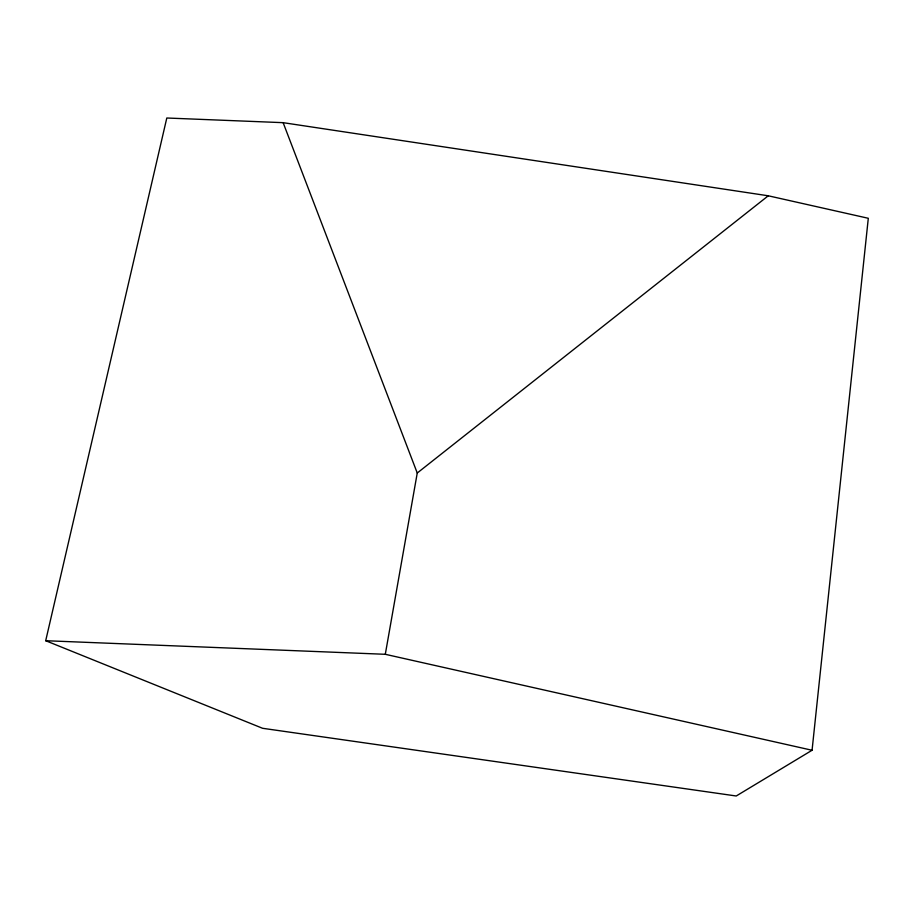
<?xml version="1.0" encoding="UTF-8"?>
<svg xmlns="http://www.w3.org/2000/svg" width="914" height="914" viewBox="0 0 914 914"><rect width="100%" height="100%" fill="white"/><g stroke="black" fill="none" stroke-linecap="round" stroke-linejoin="round"><path stroke-width="1.37" d="M812.066 750.257L868.3 218.286L768.263 195.79L283.134 122.67L166.805 118.009L45.7 640.714L262.581 728.287L736.227 795.991L812.066 750.257L385.297 654.298L45.7 640.714M385.297 654.298L417.252 473.018L283.134 122.67M417.252 473.018L768.263 195.79"/></g></svg>
